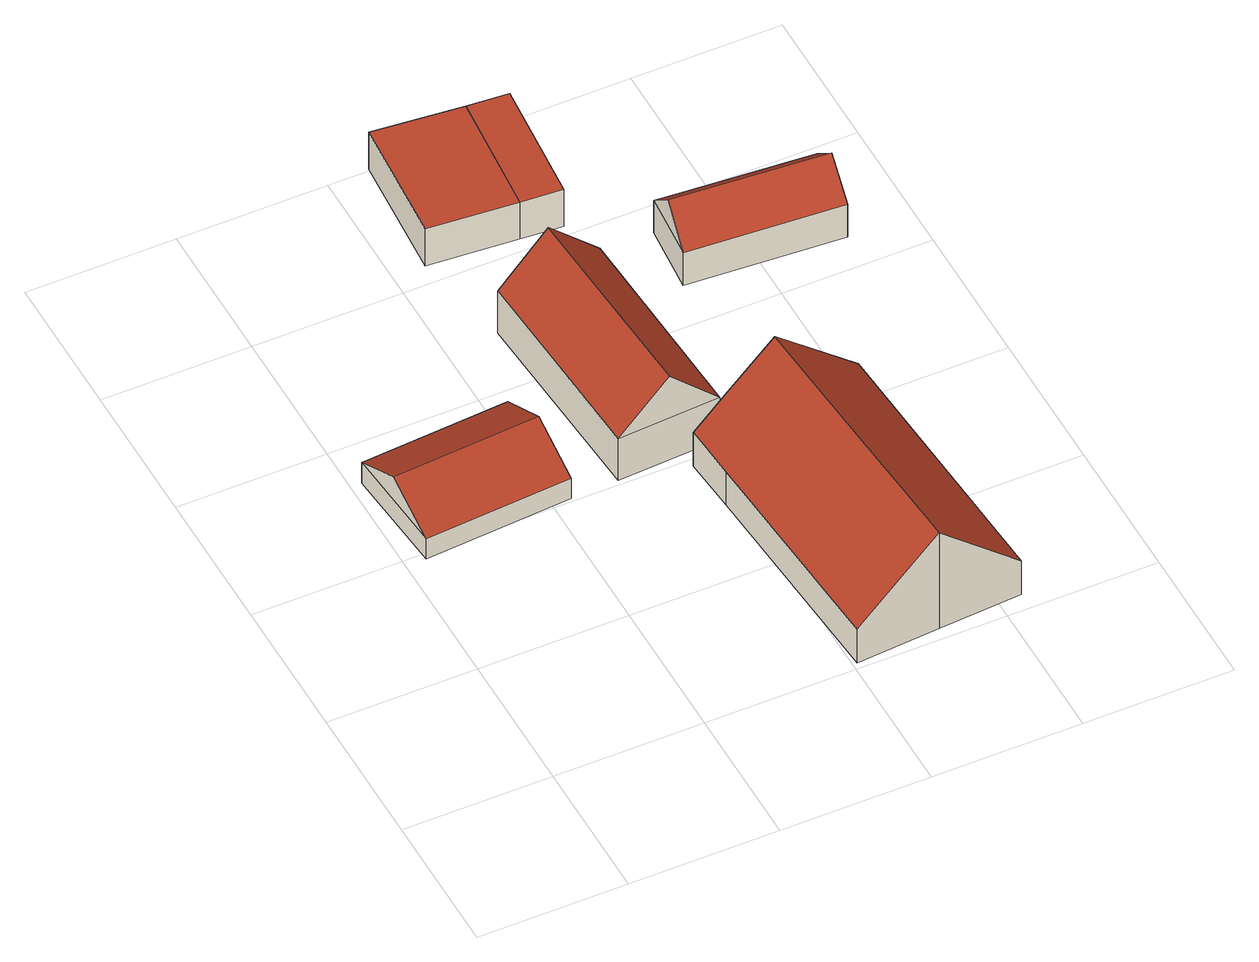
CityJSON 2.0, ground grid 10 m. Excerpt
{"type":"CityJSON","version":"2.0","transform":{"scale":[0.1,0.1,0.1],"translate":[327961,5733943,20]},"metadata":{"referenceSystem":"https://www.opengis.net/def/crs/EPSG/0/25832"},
"CityObjects":{
"building1":{"type":"Building","attributes":{"Geometrietyp2DReferenz":"3000","Gemeindeschluessel":"05170012","function":"31001_2720","roofType":"3100","measuredHeight":3.7},"address":[{"country":"Germany","locality":"Hamminkeln","thoroughfareNumber":"1","thoroughfareName":"Jansenkathweg"}],"geometry":[{"type":"Solid","lod":"2","boundaries":[[[[0,1,2,3]],[[4,5,1,0]],[[6,7,5,4]],[[3,2,7,6]],[[0,8,4]],[[6,9,3]],[[3,9,8,0]],[[4,8,9,6]],[[1,5,7,2]]]],"semantics":{"surfaces":[{"type":"WallSurface"},{"type":"RoofSurface"},{"type":"GroundSurface"}],"values":[[0,0,0,0,0,0,1,1,2]]}}]},
"building2":{"type":"Building","attributes":{"Geometrietyp2DReferenz":"3000","Gemeindeschluessel":"05170012","function":"31001_2720","roofType":"3100","measuredHeight":7.03},"address":[{"country":"Germany","locality":"Hamminkeln","thoroughfareNumber":"1","thoroughfareName":"Jansenkathweg"}],"geometry":[{"type":"Solid","lod":"2","boundaries":[[[[10,11,12,13]],[[14,15,11,10]],[[16,17,15,14]],[[13,12,17,16]],[[10,18,14]],[[16,19,13]],[[13,19,18,10]],[[14,18,19,16]],[[11,15,17,12]]]],"semantics":{"surfaces":[{"type":"WallSurface"},{"type":"RoofSurface"},{"type":"GroundSurface"}],"values":[[0,0,0,0,0,0,1,1,2]]}}]},
"building3":{"type":"Building","attributes":{"name":"Jansenkate","Geometrietyp2DReferenz":"3000","Gemeindeschluessel":"05170012","function":"31001_1010","roofType":"3100","measuredHeight":8.01},"address":[{"country":"Germany","locality":"Hamminkeln","thoroughfareNumber":"1","thoroughfareName":"Jansenkathweg"}],"geometry":[{"type":"Solid","lod":"2","boundaries":[[[[20,21,22,23]],[[24,25,21,20]],[[26,27,25,24]],[[28,29,27,26]],[[30,31,29,28]],[[32,33,31,30]],[[34,35,33,32]],[[23,22,35,34]],[[28,26,24,20,23,30]],[[34,32,30,23]],[[21,25,27,29,31,33,35,22]]]],"semantics":{"surfaces":[{"type":"WallSurface"},{"type":"RoofSurface"},{"type":"GroundSurface"}],"values":[[0,0,0,0,0,0,0,0,1,1,2]]}}]},
"building4":{"type":"Building","attributes":{"Geometrietyp2DReferenz":"3000","Gemeindeschluessel":"05170012","function":"31001_2720","roofType":"1000","measuredHeight":3.08},"address":[{"country":"Germany","locality":"Hamminkeln","thoroughfareNumber":"1","thoroughfareName":"Jansenkathweg"}],"geometry":[{"type":"Solid","lod":"2","boundaries":[[[[36,37,38,39]],[[40,41,37,36]],[[42,43,41,40]],[[39,38,43,42]],[[40,36,39,42]],[[37,41,43,38]]]],"semantics":{"surfaces":[{"type":"WallSurface"},{"type":"RoofSurface"},{"type":"GroundSurface"}],"values":[[0,0,0,0,1,2]]}}]},
"building5":{"type":"Building","attributes":{"Geometrietyp2DReferenz":"3000","Gemeindeschluessel":"05170012","function":"31001_2720","roofType":"1000","measuredHeight":3.12},"address":[{"country":"Germany","locality":"Hamminkeln","thoroughfareNumber":"1","thoroughfareName":"Jansenkathweg"}],"geometry":[{"type":"Solid","lod":"2","boundaries":[[[[44,45,37,36]],[[46,47,45,44]],[[40,41,47,46]],[[36,37,41,40]],[[46,44,36,40]],[[45,47,41,37]]]],"semantics":{"surfaces":[{"type":"WallSurface"},{"type":"RoofSurface"},{"type":"GroundSurface"}],"values":[[0,0,0,0,1,2]]}}]},
"building6":{"type":"Building","attributes":{"Geometrietyp2DReferenz":"3000","Gemeindeschluessel":"05170012","function":"31001_2720","roofType":"3100","measuredHeight":4.88},"address":[{"country":"Germany","locality":"Hamminkeln","thoroughfareNumber":"1","thoroughfareName":"Jansenkathweg"}],"geometry":[{"type":"Solid","lod":"2","boundaries":[[[[48,49,50,51]],[[52,53,49,48]],[[54,55,53,52]],[[51,50,55,54]],[[48,56,52]],[[54,57,51]],[[51,57,56,48]],[[52,56,57,54]],[[49,53,55,50]]]],"semantics":{"surfaces":[{"type":"WallSurface"},{"type":"RoofSurface"},{"type":"GroundSurface"}],"values":[[0,0,0,0,0,0,1,1,2]]}}]}
},
"vertices":[
[105,271,25],[105,271,8],[5,264,8],[5,264,25],[110,197,25],[110,197,8],[11,190,25],[11,190,8],[107,234,45],[8,227,45],
[211,203,42],[211,203,7],[203,346,7],[203,346,42],[142,199,42],[142,199,7],[133,341,42],[133,341,7],[177,201,77],[168,344,77],
[202,2,33],[202,2,5],[258,6,5],[258,6,85],[191,154,33],[191,154,5],[188,192,33],[188,192,5],[212,194,55],[212,194,5],[244,196,85],[244,196,5],[301,200,33],[301,200,5],[314,10,33],[314,10,5],
[186,490,39],[186,490,8],[125,496,8],[125,496,39],[179,404,39],[179,404,8],[119,409,39],[119,409,8],
[214,488,39],[214,488,8],[207,402,39],[207,402,8],
[359,371,29],[359,371,2],[255,379,2],[255,379,29],[356,325,29],[356,325,2],[251,332,29],[251,332,2],[357,348,51],[253,356,51]
]}
